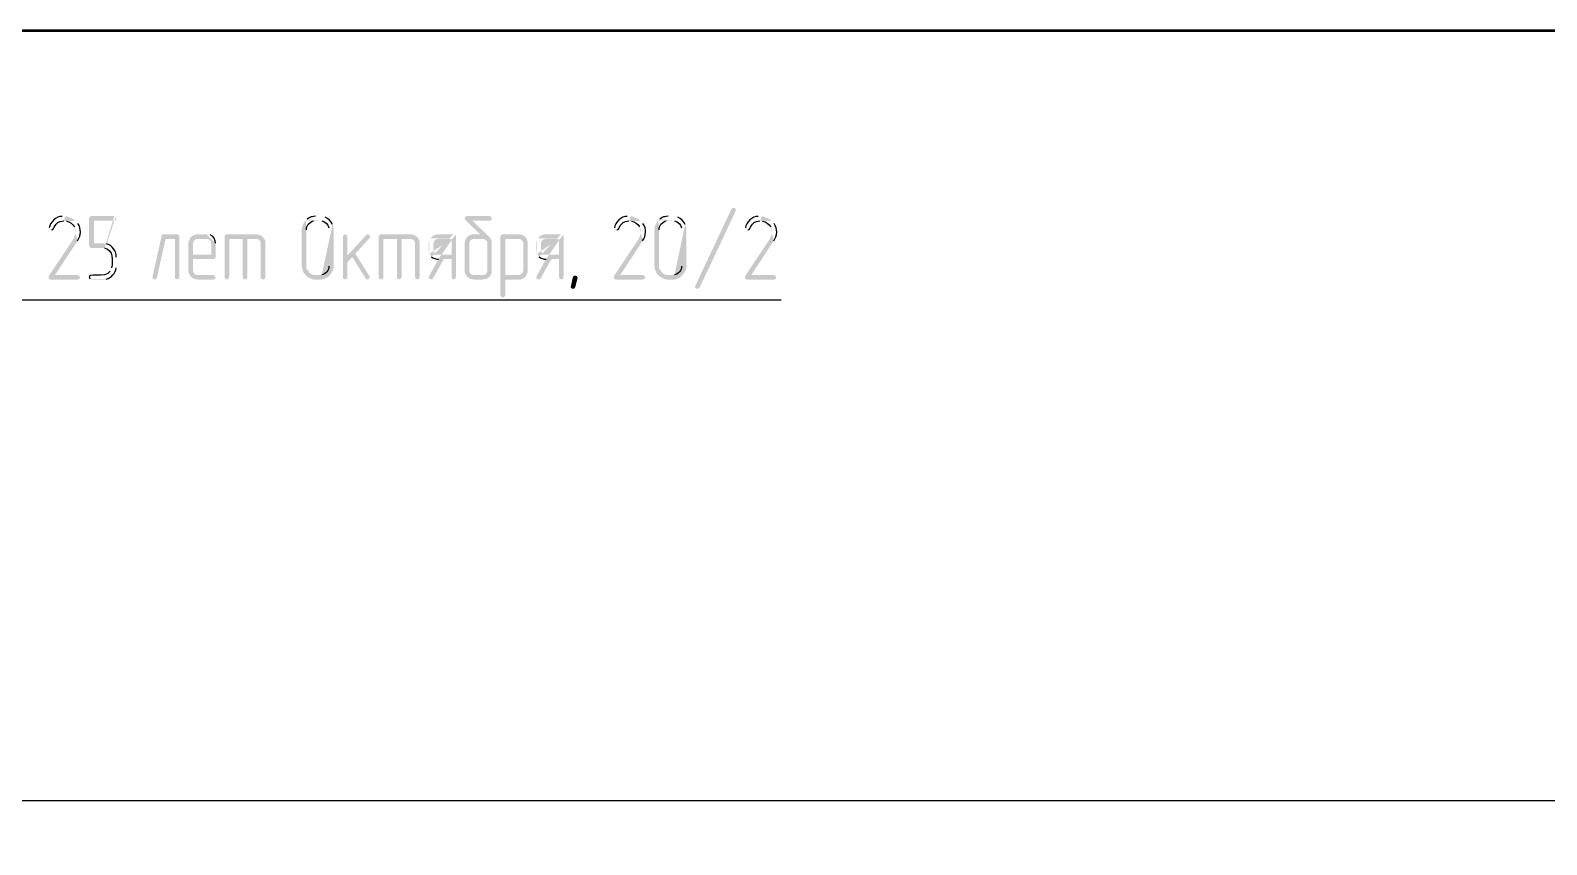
# Model space of a CAD drawing. Header units: millimetres. Extents: x -211 to 10565, y -2293 to 2244.
# Drawn here: x 4711.6 to 4807.4, y -132 to -80.6 of the extents above; entities that cross this region are included whole.
import ezdxf

# ---------------------------------------------------------------- set-up
doc = ezdxf.new("R2010")
doc.units = ezdxf.units.MM
doc.layers.add('PDF _Геометрия', color=7, linetype='Continuous')
doc.layers.add('PDF _Сплошная заливка', color=7, linetype='Continuous')

msp = doc.modelspace()

# ---------------------------------------------------------------- hatches: boundary and pattern name
at = {"layer": 'PDF _Сплошная заливка', "transparency": 33554559}
for points in [[(4756.173, -91.974), (4753.887, -96.82), (4753.824, -96.883), (4753.739, -96.904), (4753.655, -96.862), (4753.633, -96.862), (4753.591, -96.778), (4753.612, -96.714), (4755.898, -91.868), (4755.94, -91.805), (4756.025, -91.784), (4756.13, -91.826), (4756.173, -91.911)], [(4740.641, -92.313), (4739.202, -92.313), (4739.096, -92.355), (4739.054, -92.44), (4739.054, -92.503), (4739.117, -92.567), (4740.027, -93.455), (4739.646, -93.455), (4739.519, -93.476), (4739.414, -93.498), (4739.308, -93.561), (4739.223, -93.625), (4739.16, -93.709), (4739.096, -93.815), (4739.054, -94.027), (4739.054, -95.741), (4739.096, -95.952), (4739.16, -96.058), (4739.646, -96.037), (4739.519, -96.016), (4739.435, -95.952), (4739.371, -95.846), (4739.35, -95.741), (4739.35, -94.027), (4739.371, -93.921), (4739.435, -93.836), (4739.519, -93.773), (4739.646, -93.752), (4740.197, -93.752), (4740.683, -93.73), (4740.62, -93.625), (4740.599, -93.625), (4739.562, -92.609), (4740.641, -92.609), (4740.747, -92.567), (4740.768, -92.461), (4740.726, -92.355)], [(4720.919, -93.455), (4720.052, -93.455), (4719.967, -93.476), (4719.925, -93.561), (4719.354, -96.143), (4719.332, -96.164), (4719.396, -96.27), (4719.481, -96.312), (4719.565, -96.291), (4719.629, -96.206), (4720.179, -93.752), (4720.771, -93.752), (4721.046, -93.603), (4721.046, -93.582), (4721.004, -93.498)], [(4721.046, -93.603), (4720.771, -93.752), (4720.771, -96.185), (4720.814, -96.27), (4720.919, -96.312), (4721.004, -96.27), (4721.025, -96.27), (4721.046, -96.164)], [(4721.724, -93.709), (4721.639, -93.921), (4721.618, -94.027), (4721.618, -95.741), (4721.66, -95.952), (4721.724, -96.058), (4721.787, -96.143), (4721.872, -96.206), (4721.977, -96.27), (4722.083, -96.291), (4722.189, -96.312), (4723.205, -96.312), (4723.311, -96.27), (4723.332, -96.164), (4723.289, -96.079), (4723.205, -96.037), (4722.189, -96.037), (4722.083, -96.016), (4721.999, -95.952), (4721.935, -95.846), (4721.914, -95.741), (4721.914, -95.021), (4723.226, -95.021), (4723.311, -94.979), (4723.332, -94.894), (4721.914, -94.746), (4721.914, -94.027), (4721.935, -93.921), (4721.999, -93.836), (4722.083, -93.773), (4722.189, -93.752), (4722.76, -93.752)], [(4725.913, -93.455), (4724.03, -93.455), (4723.945, -93.498), (4723.903, -93.603), (4723.903, -96.185), (4723.945, -96.27), (4724.051, -96.312), (4724.157, -96.27), (4724.199, -96.164), (4724.199, -93.752), (4725.913, -93.752), (4726.379, -93.709), (4726.315, -93.625), (4726.231, -93.561), (4726.125, -93.498), (4726.019, -93.476)], [(4725.342, -93.752), (4725.046, -93.752), (4725.046, -96.185), (4725.088, -96.27), (4725.194, -96.312), (4725.3, -96.27), (4725.342, -96.164)], [(4726.379, -93.709), (4725.913, -93.752), (4726.019, -93.773), (4726.104, -93.836), (4726.167, -93.921), (4726.188, -94.027), (4726.188, -96.185), (4726.231, -96.27), (4726.337, -96.312), (4726.442, -96.27), (4726.485, -96.164), (4726.485, -94.027), (4726.442, -93.815)], [(4731.5, -93.455), (4731.415, -93.519), (4731.373, -93.603), (4731.373, -96.185), (4731.415, -96.27), (4731.5, -96.312), (4731.605, -96.27), (4731.648, -96.164), (4731.648, -95.233), (4731.965, -94.894), (4731.648, -94.81), (4731.648, -93.603), (4731.605, -93.498)], [(4732.939, -93.455), (4732.833, -93.519), (4731.648, -94.81), (4731.965, -94.894), (4732.812, -96.248), (4732.854, -96.291), (4732.917, -96.312), (4733.023, -96.27), (4733.066, -96.164), (4733.044, -96.1), (4732.156, -94.683), (4733.044, -93.709), (4733.087, -93.603), (4733.044, -93.498)], [(4735.647, -93.455), (4733.764, -93.455), (4733.679, -93.498), (4733.637, -93.603), (4733.637, -96.185), (4733.679, -96.27), (4733.785, -96.312), (4733.891, -96.27), (4733.933, -96.164), (4733.933, -93.752), (4735.647, -93.752), (4736.113, -93.709), (4736.049, -93.625), (4735.965, -93.561), (4735.859, -93.498), (4735.753, -93.476)], [(4735.076, -93.752), (4734.78, -93.752), (4734.78, -96.185), (4734.822, -96.27), (4734.928, -96.312), (4735.033, -96.27), (4735.076, -96.164)], [(4736.113, -93.709), (4735.647, -93.752), (4735.753, -93.773), (4735.838, -93.836), (4735.901, -93.921), (4735.922, -94.027), (4735.922, -96.185), (4735.965, -96.27), (4736.07, -96.312), (4736.176, -96.27), (4736.218, -96.164), (4736.218, -94.027), (4736.176, -93.815)], [(4740.683, -93.73), (4740.197, -93.752), (4740.324, -93.773), (4740.408, -93.836), (4740.472, -93.921), (4740.493, -94.027), (4740.493, -95.741), (4740.472, -95.846), (4740.408, -95.931), (4740.408, -95.952), (4740.302, -96.016), (4740.197, -96.037), (4739.646, -96.037), (4739.16, -96.058), (4739.223, -96.143), (4739.308, -96.206), (4739.414, -96.27), (4739.519, -96.291), (4739.646, -96.312), (4740.197, -96.312), (4740.324, -96.291), (4740.429, -96.27), (4740.535, -96.227), (4740.62, -96.143), (4740.683, -96.058), (4740.726, -95.973), (4740.768, -95.846), (4740.768, -93.942), (4740.747, -93.815)], [(4742.482, -93.455), (4741.445, -93.455), (4741.36, -93.498), (4741.318, -93.603), (4741.318, -97.307), (4741.382, -97.412), (4741.466, -97.455), (4741.572, -97.412), (4741.614, -97.307), (4741.614, -96.312), (4742.588, -96.312), (4742.694, -96.27), (4742.778, -96.227), (4742.884, -96.143), (4742.947, -96.058), (4741.614, -96.037), (4741.614, -93.752), (4742.482, -93.752), (4742.947, -93.709), (4742.799, -93.561), (4742.694, -93.498), (4742.588, -93.476)], [(4742.947, -93.709), (4742.482, -93.752), (4742.588, -93.773), (4742.672, -93.836), (4742.736, -93.921), (4742.757, -94.027), (4742.757, -95.741), (4742.736, -95.846), (4742.672, -95.931), (4742.588, -95.995), (4742.482, -96.037), (4741.614, -96.037), (4742.947, -96.058), (4743.032, -95.846), (4743.032, -93.921), (4742.99, -93.815)], [(4737.403, -95.021), (4736.811, -96.1), (4736.79, -96.164), (4736.832, -96.27), (4736.938, -96.312), (4737.023, -96.291), (4737.065, -96.227), (4737.742, -95.021), (4738.229, -95.021)], [(4744.196, -95.021), (4743.603, -96.1), (4743.582, -96.164), (4743.625, -96.27), (4743.73, -96.312), (4743.815, -96.291), (4743.857, -96.227), (4744.535, -95.021), (4745.021, -95.021)], [(4746.185, -96.227), (4746.185, -96.185), (4746.143, -96.1), (4746.037, -96.058), (4745.952, -96.079), (4745.889, -96.164), (4745.762, -96.735), (4745.741, -96.778), (4745.783, -96.862), (4745.889, -96.904), (4745.973, -96.883), (4746.037, -96.799)]]:
    msp.add_hatch(color=256, dxfattribs=at).paths.add_polyline_path(points)
h = msp.add_hatch(color=256, dxfattribs=at)
h.paths.add_polyline_path([(4714.466, -92.609), (4713.746, -92.609), (4713.81, -92.609), (4713.915, -92.63)], flags=0)
h.paths.add_polyline_path([(4714.423, -92.99), (4714.466, -93.074), (4714.508, -93.18), (4714.508, -93.392), (4714.466, -93.519), (4714.423, -93.603), (4714.381, -93.73), (4712.815, -96.079), (4712.794, -96.164), (4712.815, -96.27), (4712.921, -96.312), (4714.635, -96.312), (4714.741, -96.27), (4714.783, -96.164), (4714.719, -96.079), (4714.635, -96.037), (4713.196, -96.037), (4714.614, -93.879)], flags=0)
h.paths.add_polyline_path([(4714.635, -92.778), (4714.55, -92.694)], flags=0)
h = msp.add_hatch(color=256, dxfattribs=at)
h.paths.add_polyline_path([(4713.725, -92.313), (4713.64, -92.334)], flags=0)
h.paths.add_polyline_path([(4712.836, -93.053), (4712.879, -93.159), (4712.984, -93.18)], flags=0)
h.paths.add_polyline_path([(4713.746, -92.609), (4714.466, -92.609), (4714.381, -92.524), (4714.275, -92.461), (4713.958, -92.334), (4713.852, -92.334)], flags=0)
h = msp.add_hatch(color=256, dxfattribs=at)
h.paths.add_polyline_path([(4716.941, -92.313), (4715.481, -92.313), (4715.397, -92.355), (4715.354, -92.461), (4715.354, -94.175), (4715.375, -94.196), (4715.397, -94.281), (4715.502, -94.323), (4716.328, -94.323)], flags=0)
h.paths.add_polyline_path([(4716.772, -95.571), (4716.751, -95.677), (4716.687, -95.783)], flags=0)
h.paths.add_polyline_path([(4715.397, -96.27), (4715.502, -96.312), (4716.328, -96.312), (4716.433, -96.291)], flags=0)
h.paths.add_polyline_path([(4717.068, -95.571), (4717.068, -94.894)], flags=0)
h.paths.add_polyline_path([(4716.455, -94.069), (4716.349, -94.048), (4716.222, -94.027), (4715.651, -94.027), (4715.651, -92.609), (4716.941, -92.609), (4717.047, -92.567), (4717.068, -92.461), (4717.026, -92.355)], flags=0)
h = msp.add_hatch(color=256, dxfattribs=at)
h.paths.add_polyline_path([(4729.024, -92.567), (4728.96, -92.651), (4728.897, -92.757), (4728.855, -92.842), (4728.812, -92.947), (4728.791, -93.053), (4728.77, -93.18), (4728.77, -95.466), (4728.812, -95.677), (4728.897, -95.889), (4728.96, -95.973), (4729.109, -96.122), (4729.214, -96.185), (4729.32, -96.248), (4729.426, -96.291), (4729.532, -96.312), (4730.04, -96.312), (4730.145, -96.291), (4730.357, -96.206), (4730.442, -96.143), (4730.526, -96.058), (4729.638, -96.037), (4729.532, -96.016), (4729.426, -95.995), (4729.32, -95.931), (4729.236, -95.846), (4729.109, -95.677), (4729.066, -95.571), (4729.066, -93.18)], flags=0)
h.paths.add_polyline_path([(4729.511, -92.609), (4729.913, -92.609)], flags=0)
h = msp.add_hatch(color=256, dxfattribs=at)
h.paths.add_polyline_path([(4729.913, -92.313), (4729.638, -92.313)], flags=0)
h.paths.add_polyline_path([(4729.109, -92.503), (4729.024, -92.567), (4729.913, -92.609), (4730.04, -92.609)], flags=0)
h.paths.add_polyline_path([(4730.484, -93.053), (4730.484, -95.466)], flags=0)
h.paths.add_polyline_path([(4730.04, -96.016), (4729.913, -96.037), (4729.638, -96.037), (4730.526, -96.058), (4730.653, -95.889), (4730.717, -95.783), (4730.759, -95.677), (4730.78, -95.571), (4730.78, -93.053), (4730.759, -92.947), (4730.717, -92.842)], flags=0)
h.paths.add_polyline_path([(4730.251, -92.376), (4730.145, -92.355), (4730.04, -92.334)], flags=0)
h = msp.add_hatch(color=256, dxfattribs=at)
h.paths.add_polyline_path([(4750.142, -92.609), (4749.423, -92.609), (4749.486, -92.609), (4749.592, -92.63)], flags=0)
h.paths.add_polyline_path([(4750.1, -92.99), (4750.142, -93.074), (4750.184, -93.18), (4750.184, -93.392), (4750.142, -93.519), (4750.1, -93.603), (4750.057, -93.73), (4748.492, -96.079), (4748.47, -96.164), (4748.492, -96.27), (4748.597, -96.312), (4750.311, -96.312), (4750.417, -96.27), (4750.459, -96.164), (4750.396, -96.079), (4750.311, -96.037), (4748.872, -96.037), (4750.29, -93.879)], flags=0)
h.paths.add_polyline_path([(4750.311, -92.778), (4750.227, -92.694)], flags=0)
h = msp.add_hatch(color=256, dxfattribs=at)
h.paths.add_polyline_path([(4749.401, -92.313), (4749.317, -92.334)], flags=0)
h.paths.add_polyline_path([(4748.513, -93.053), (4748.555, -93.159), (4748.661, -93.18)], flags=0)
h.paths.add_polyline_path([(4749.423, -92.609), (4750.142, -92.609), (4750.057, -92.524), (4749.952, -92.461), (4749.634, -92.334), (4749.528, -92.334)], flags=0)
h = msp.add_hatch(color=256, dxfattribs=at)
h.paths.add_polyline_path([(4751.285, -92.567), (4751.221, -92.651), (4751.158, -92.757), (4751.115, -92.842), (4751.073, -92.947), (4751.052, -93.053), (4751.031, -93.18), (4751.031, -95.466), (4751.073, -95.677), (4751.158, -95.889), (4751.221, -95.973), (4751.369, -96.122), (4751.475, -96.185), (4751.581, -96.248), (4751.687, -96.291), (4751.793, -96.312), (4752.3, -96.312), (4752.406, -96.291), (4752.618, -96.206), (4752.702, -96.143), (4752.787, -96.058), (4751.898, -96.037), (4751.793, -96.016), (4751.687, -95.995), (4751.581, -95.931), (4751.496, -95.846), (4751.369, -95.677), (4751.327, -95.571), (4751.327, -93.18)], flags=0)
h.paths.add_polyline_path([(4751.771, -92.609), (4752.173, -92.609)], flags=0)
h = msp.add_hatch(color=256, dxfattribs=at)
h.paths.add_polyline_path([(4752.173, -92.313), (4751.898, -92.313)], flags=0)
h.paths.add_polyline_path([(4751.369, -92.503), (4751.285, -92.567), (4752.173, -92.609), (4752.3, -92.609)], flags=0)
h.paths.add_polyline_path([(4752.745, -93.053), (4752.745, -95.466)], flags=0)
h.paths.add_polyline_path([(4752.3, -96.016), (4752.173, -96.037), (4751.898, -96.037), (4752.787, -96.058), (4752.914, -95.889), (4752.978, -95.783), (4753.02, -95.677), (4753.041, -95.571), (4753.041, -93.053), (4753.02, -92.947), (4752.978, -92.842)], flags=0)
h.paths.add_polyline_path([(4752.512, -92.376), (4752.3, -92.334)], flags=0)
h = msp.add_hatch(color=256, dxfattribs=at)
h.paths.add_polyline_path([(4758.416, -92.609), (4757.696, -92.609), (4757.76, -92.609), (4757.866, -92.63)], flags=0)
h.paths.add_polyline_path([(4758.373, -92.99), (4758.416, -93.074), (4758.458, -93.18), (4758.458, -93.392), (4758.416, -93.519), (4758.373, -93.603), (4758.331, -93.73), (4756.765, -96.079), (4756.744, -96.164), (4756.765, -96.27), (4756.871, -96.312), (4758.585, -96.312), (4758.691, -96.27), (4758.733, -96.164), (4758.67, -96.079), (4758.585, -96.037), (4757.146, -96.037), (4758.564, -93.879)], flags=0)
h.paths.add_polyline_path([(4758.585, -92.778), (4758.5, -92.694)], flags=0)
h = msp.add_hatch(color=256, dxfattribs=at)
h.paths.add_polyline_path([(4757.675, -92.313), (4757.59, -92.334)], flags=0)
h.paths.add_polyline_path([(4756.786, -93.053), (4756.829, -93.159), (4756.935, -93.18)], flags=0)
h.paths.add_polyline_path([(4757.696, -92.609), (4758.416, -92.609), (4758.331, -92.524), (4758.225, -92.461), (4757.908, -92.334), (4757.802, -92.334)], flags=0)
h = msp.add_hatch(color=256, dxfattribs=at)
h.paths.add_polyline_path([(4722.76, -93.455), (4722.189, -93.455), (4721.977, -93.498), (4721.872, -93.561), (4721.724, -93.709), (4722.76, -93.752), (4722.887, -93.773), (4722.972, -93.836), (4723.036, -93.921), (4723.057, -94.027), (4723.057, -94.746), (4721.914, -94.746), (4723.332, -94.894), (4723.332, -94.027)], flags=0)
h.paths.add_polyline_path([(4722.993, -93.498), (4722.887, -93.476)], flags=0)
h = msp.add_hatch(color=256, dxfattribs=at)
h.paths.add_polyline_path([(4736.896, -93.709), (4736.832, -93.815)], flags=0)
h.paths.add_polyline_path([(4736.832, -93.815, 0.123781), (4736.832, -94.683)], flags=0)
h.paths.add_polyline_path([(4736.832, -94.683), (4736.896, -94.767), (4737.361, -94.746), (4737.255, -94.725), (4737.171, -94.661), (4737.107, -94.577), (4737.086, -94.45), (4737.086, -94.027), (4737.107, -93.921), (4737.171, -93.836), (4737.255, -93.773), (4737.361, -93.752), (4738.229, -93.752)], flags=0)
h = msp.add_hatch(color=256, dxfattribs=at)
h.paths.add_polyline_path([(4738.356, -93.455), (4737.361, -93.455), (4737.15, -93.498), (4737.044, -93.561), (4736.896, -93.709), (4738.229, -93.752), (4738.229, -94.746), (4737.361, -94.746), (4736.896, -94.767), (4736.959, -94.873)], flags=0)
h.paths.add_polyline_path([(4737.403, -95.021), (4738.229, -95.021), (4738.229, -96.185), (4738.271, -96.27), (4738.356, -96.312), (4738.461, -96.27), (4738.504, -96.164), (4738.504, -93.582), (4738.461, -93.498)], flags=0)
h = msp.add_hatch(color=256, dxfattribs=at)
h.paths.add_polyline_path([(4743.688, -93.709), (4743.625, -93.815)], flags=0)
h.paths.add_polyline_path([(4743.625, -93.815, 0.123781), (4743.625, -94.683)], flags=0)
h.paths.add_polyline_path([(4743.625, -94.683), (4743.688, -94.767), (4744.154, -94.746), (4744.048, -94.725), (4743.963, -94.661), (4743.9, -94.577), (4743.879, -94.45), (4743.879, -94.027), (4743.9, -93.921), (4743.963, -93.836), (4744.048, -93.773), (4744.154, -93.752), (4745.021, -93.752)], flags=0)
h = msp.add_hatch(color=256, dxfattribs=at)
h.paths.add_polyline_path([(4745.148, -93.455), (4744.154, -93.455), (4744.048, -93.476), (4743.942, -93.498), (4743.836, -93.561), (4743.688, -93.709), (4745.021, -93.752), (4745.021, -94.746), (4744.154, -94.746), (4743.688, -94.767), (4743.752, -94.873)], flags=0)
h.paths.add_polyline_path([(4744.196, -95.021), (4745.021, -95.021), (4745.021, -96.185), (4745.064, -96.27), (4745.148, -96.312), (4745.254, -96.27), (4745.296, -96.164), (4745.296, -93.582), (4745.254, -93.498)], flags=0)

# ---------------------------------------------------------------- linework, layer by layer
at = {"layer": 'PDF _Геометрия', "lineweight": 50}
msp.add_lwpolyline([(4484.748, -367.504), (4484.748, -80.59), (4879.813, -80.59), (4879.813, -367.504)], close=True, dxfattribs=at)
at = {"layer": 'PDF _Геометрия', "lineweight": 25}
for points in [[(4613.805, -97.603), (4709.916, -97.603), (4719.057, -97.603), (4745.614, -97.603), (4759.029, -97.603)], [(4528.825, -203.807), (4830.763, -203.807), (4830.763, -275.731), (4668.442, -275.731), (4667.764, -278.228), (4666.537, -273.234), (4665.797, -275.731), (4528.825, -275.731), (4528.825, -203.426), (4526.328, -202.685), (4531.343, -201.458), (4528.825, -200.781), (4528.825, -129.195), (4665.86, -129.195), (4666.537, -126.677), (4667.764, -131.692), (4668.505, -129.195), (4830.763, -129.195), (4830.763, -201.162), (4833.281, -201.86), (4828.287, -203.066), (4830.763, -203.807)]]:
    msp.add_lwpolyline(points, dxfattribs=at)
for points in [[(4713.64, -92.334), (4713.287, -92.307), (4712.864, -92.711), (4712.836, -93.053)], [(4712.984, -93.18), (4713.231, -93.159), (4713.071, -92.673), (4713.746, -92.609)], [(4713.915, -92.63), (4714.121, -92.685), (4714.323, -92.796), (4714.423, -92.99)], [(4714.614, -93.879), (4714.838, -93.553), (4714.883, -93.104), (4714.635, -92.778)], [(4729.066, -93.18), (4729.028, -92.929), (4729.28, -92.666), (4729.511, -92.609)], [(4729.638, -92.313), (4729.248, -92.4), (4729.433, -92.29), (4729.109, -92.503)], [(4730.04, -92.609), (4730.307, -92.705), (4730.388, -92.788), (4730.484, -93.053)], [(4730.717, -92.842), (4730.614, -92.593), (4730.471, -92.515), (4730.251, -92.376)], [(4749.317, -92.334), (4748.964, -92.307), (4748.54, -92.711), (4748.513, -93.053)], [(4748.661, -93.18), (4748.907, -93.159), (4748.748, -92.673), (4749.423, -92.609)], [(4749.592, -92.63), (4749.797, -92.685), (4750, -92.796), (4750.1, -92.99)], [(4750.29, -93.879), (4750.515, -93.553), (4750.56, -93.104), (4750.311, -92.778)], [(4751.327, -93.18), (4751.289, -92.929), (4751.541, -92.666), (4751.771, -92.609)], [(4751.898, -92.313), (4751.508, -92.4), (4751.694, -92.29), (4751.369, -92.503)], [(4752.3, -92.609), (4752.568, -92.705), (4752.649, -92.788), (4752.745, -93.053)], [(4752.978, -92.842), (4752.875, -92.593), (4752.731, -92.515), (4752.512, -92.376)], [(4757.59, -92.334), (4757.237, -92.307), (4756.814, -92.711), (4756.786, -93.053)], [(4756.935, -93.18), (4757.181, -93.159), (4757.022, -92.673), (4757.696, -92.609)], [(4757.866, -92.63), (4758.071, -92.685), (4758.273, -92.796), (4758.373, -92.99)], [(4758.564, -93.879), (4758.789, -93.553), (4758.834, -93.104), (4758.585, -92.778)], [(4723.332, -94.027), (4723.343, -93.804), (4723.202, -93.582), (4722.993, -93.498)], [(4716.328, -94.323), (4716.893, -94.462), (4716.842, -95.109), (4716.772, -95.571)], [(4717.068, -94.894), (4717.109, -94.547), (4716.779, -94.129), (4716.455, -94.069)], [(4716.433, -96.291), (4716.76, -96.2), (4717.023, -95.909), (4717.068, -95.571)], [(4730.484, -95.466), (4730.513, -95.709), (4730.275, -95.985), (4730.04, -96.016)], [(4736.959, -94.873), (4737.067, -94.967), (4737.257, -95.045), (4737.403, -95.021)], [(4743.752, -94.873), (4743.86, -94.967), (4744.049, -95.045), (4744.196, -95.021)], [(4752.745, -95.466), (4752.774, -95.709), (4752.536, -95.985), (4752.3, -96.016)], [(4716.687, -95.783), (4716.37, -96.335), (4715.123, -95.757), (4715.397, -96.27)]]:
    msp.add_open_spline(points, degree=3, dxfattribs=at)

doc.saveas('drawing.dxf')
